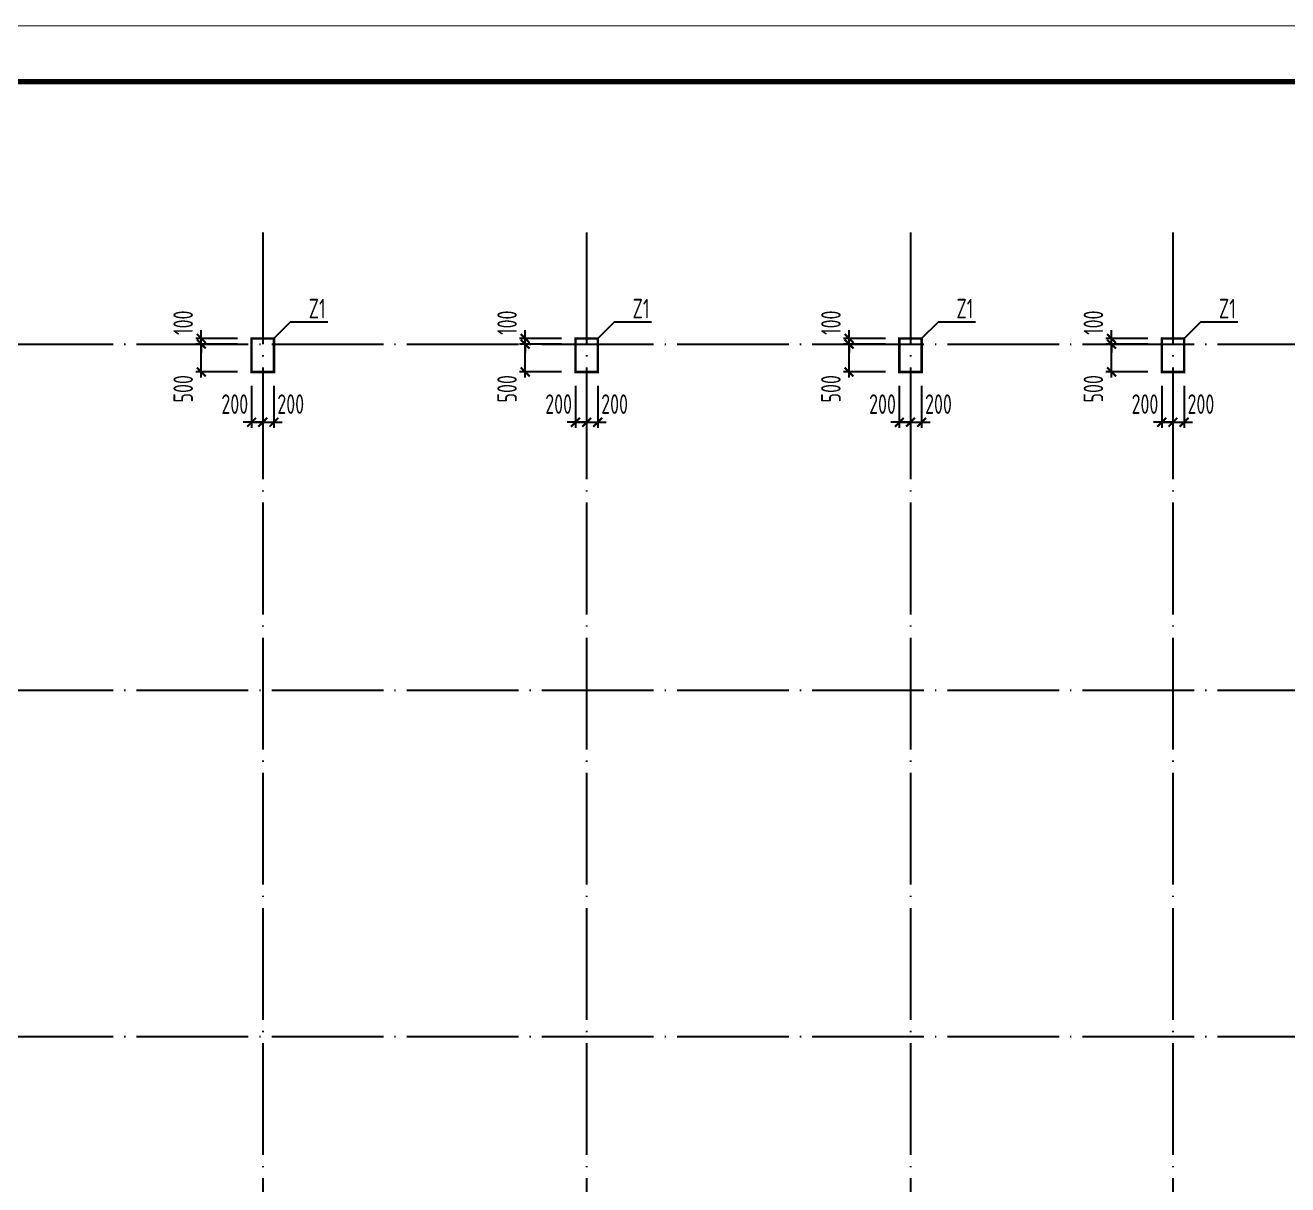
# Model space of a CAD drawing. Extents: x 287065 to 1473467, y 284802 to 344222.
# Drawn here: x 807494 to 830103, y 306056 to 326822 of the extents above; entities that cross this region are included whole.
import ezdxf

# ---------------------------------------------------------------- set-up
doc = ezdxf.new("R2010")
doc.units = 0
doc.header["$LTSCALE"] = 1000
doc.linetypes.add('DOTE', pattern=[2.42, 2, -0.2, 0.02, -0.2])
doc.layers.get('0').update_dxf_attribs({"linetype": 'CONTINUOUS'})
doc.layers.get('DEFPOINTS').update_dxf_attribs({"linetype": 'CONTINUOUS'})
for name, color, linetype in [('AXIS', 8, 'DOTE'), ('COLU', 7, 'CONTINUOUS'), ('DIM', 3, 'CONTINUOUS'), ('FRAME', 3, 'CONTINUOUS'), ('TEXT', 7, 'CONTINUOUS'), ('TK', 211, 'CONTINUOUS')]:
    doc.layers.add(name, color=color, linetype=linetype)
doc.styles.add('TSSD_Dimension', font='tssdeng.shx', dxfattribs={"width": 0.7, "bigfont": 'hztxt.shx'})
doc.styles.add('TSSD_Rein', font='tssdeng.shx', dxfattribs={"width": 0.7, "bigfont": 'hztxt.shx'})
doc.dimstyles.new('TSSD_100_100', dxfattribs={"dimtxt": 350, "dimasz": 150, "dimexe": 100, "dimexo": 250, "dimgap": 150, "dimtad": 1, "dimdec": 0, "dimzin": 0, "dimdsep": 46, "dimtxsty": 'TSSD_Dimension', "dimblk": 'ARCHTICK', "dimcen": 0, "dimdle": 100, "dimclrd": 3, "dimclre": 3, "dimclrt": 7, "dimadec": 0, "dimazin": 0, "dimtfac": 1, "dimtdec": 0, "dimtix": 1, "dimtmove": 2, "dimatfit": 3, "dimfxl": 100, "dimtolj": 1, "dimtzin": 0, "dimarcsym": 0})

# ---------------------------------------------------------------- blocks, each defined once
blk = doc.blocks.new('TK-A2+(891X420)')
at = {"layer": 'FRAME'}
for points in [[(626537, 392605, 20, 20, 0), (626537, 350605, 20, 20, 0), (715637, 350605, 20, 20, 0), (715637, 392605, 20, 20, 0)], [(629037, 391605, 100, 100, 0), (629037, 351605, 100, 100, 0), (714637, 351605, 100, 100, 0), (714637, 391605, 100, 100, 0)]]:
    blk.add_lwpolyline(points, format="xyseb", close=True, dxfattribs=at)
blk = doc.blocks.new('_ARCHTICK')
at = {"color": 0}
blk.add_lwpolyline([(-0.53, -0.53, 0.25, 0.25, 0), (0.53, 0.53, 0.5, 0.5, 0)], format="xyseb", dxfattribs=at)
blk = doc.blocks.new('*D213')
at = {"layer": 'DEFPOINTS', "color": 0}
for p in [(811547, 320612), (811747, 320612), (811747, 319712)]:
    blk.add_point(p, dxfattribs=at)
at = {"layer": 'DIM', "color": 3, "lineweight": -2}
for p, q in [((811547, 320362), (811547, 319612)), ((811747, 320362), (811747, 319612)), ((811547, 319712), (811397, 319712)), ((811547, 319712), (811747, 319712)), ((811747, 319712), (811897, 319712))]:
    blk.add_line(p, q, dxfattribs=at)
at = {"layer": 'DIM', "color": 3, "lineweight": -2, "xscale": 150, "yscale": 150, "zscale": 150}
blk.add_blockref('_ARCHTICK', (811547, 319712), dxfattribs=at)
at = {"layer": 'DIM', "color": 3, "lineweight": -2, "xscale": 150, "yscale": 150, "zscale": 150, "rotation": 180}
blk.add_blockref('_ARCHTICK', (811747, 319712), dxfattribs=at)
at = {"layer": 'DIM', "color": 7, "insert": (811246, 320037), "char_height": 350, "attachment_point": 5, "style": 'TSSD_Dimension'}
blk.add_mtext('\\A1;200', dxfattribs=at)
blk = doc.blocks.new('*D214')
at = {"layer": 'DEFPOINTS', "color": 0}
for p in [(811747, 320612), (811947, 320612), (811947, 319712)]:
    blk.add_point(p, dxfattribs=at)
at = {"layer": 'DIM', "color": 3, "lineweight": -2}
for p, q in [((811747, 320362), (811747, 319612)), ((811947, 320362), (811947, 319612)), ((811747, 319712), (811597, 319712)), ((811747, 319712), (811947, 319712)), ((811947, 319712), (812097, 319712))]:
    blk.add_line(p, q, dxfattribs=at)
at = {"layer": 'DIM', "color": 3, "lineweight": -2, "xscale": 150, "yscale": 150, "zscale": 150}
blk.add_blockref('_ARCHTICK', (811747, 319712), dxfattribs=at)
at = {"layer": 'DIM', "color": 3, "lineweight": -2, "xscale": 150, "yscale": 150, "zscale": 150, "rotation": 180}
blk.add_blockref('_ARCHTICK', (811947, 319712), dxfattribs=at)
at = {"layer": 'DIM', "color": 7, "insert": (812248, 320037), "char_height": 350, "attachment_point": 5, "style": 'TSSD_Dimension'}
blk.add_mtext('\\A1;200', dxfattribs=at)
blk = doc.blocks.new('*D215')
at = {"layer": 'DEFPOINTS', "color": 0}
for p in [(810647, 321112), (811547, 321112), (811547, 320612)]:
    blk.add_point(p, dxfattribs=at)
at = {"layer": 'DIM', "color": 3, "lineweight": -2}
for p, q in [((811297, 321112), (810547, 321112)), ((810647, 320512), (810647, 321212)), ((811297, 320612), (810547, 320612))]:
    blk.add_line(p, q, dxfattribs=at)
at = {"layer": 'DIM', "color": 3, "lineweight": -2, "xscale": 150, "yscale": 150, "zscale": 150}
for p, rotation in [((810647, 321112), 90), ((810647, 320612), 270)]:
    blk.add_blockref('_ARCHTICK', p, dxfattribs=dict(at, rotation=rotation))
at = {"layer": 'DIM', "color": 7, "insert": (810322, 320311), "char_height": 350, "attachment_point": 5, "rotation": 90, "style": 'TSSD_Dimension'}
blk.add_mtext('\\A1;500', dxfattribs=at)
blk = doc.blocks.new('*D216')
at = {"layer": 'DEFPOINTS', "color": 0}
for p in [(810647, 321212), (811547, 321212), (811547, 321112)]:
    blk.add_point(p, dxfattribs=at)
at = {"layer": 'DIM', "color": 3, "lineweight": -2}
for p, q in [((810647, 321212), (810647, 321362)), ((811297, 321212), (810547, 321212)), ((811297, 321112), (810547, 321112)), ((810647, 321112), (810647, 321212)), ((810647, 321112), (810647, 320962))]:
    blk.add_line(p, q, dxfattribs=at)
at = {"layer": 'DIM', "color": 3, "lineweight": -2, "xscale": 150, "yscale": 150, "zscale": 150}
for p, rotation in [((810647, 321212), 270), ((810647, 321112), 90)]:
    blk.add_blockref('_ARCHTICK', p, dxfattribs=dict(at, rotation=rotation))
at = {"layer": 'DIM', "color": 7, "insert": (810322, 321494), "char_height": 350, "attachment_point": 5, "rotation": 90, "style": 'TSSD_Dimension'}
blk.add_mtext('\\A1;100', dxfattribs=at)
blk = doc.blocks.new('*D221')
at = {"layer": 'DEFPOINTS', "color": 0}
for p in [(817347, 320612), (817547, 320612), (817547, 319712)]:
    blk.add_point(p, dxfattribs=at)
at = {"layer": 'DIM', "color": 3, "lineweight": -2}
for p, q in [((817347, 320362), (817347, 319612)), ((817547, 320362), (817547, 319612)), ((817347, 319712), (817197, 319712)), ((817347, 319712), (817547, 319712)), ((817547, 319712), (817697, 319712))]:
    blk.add_line(p, q, dxfattribs=at)
at = {"layer": 'DIM', "color": 3, "lineweight": -2, "xscale": 150, "yscale": 150, "zscale": 150}
blk.add_blockref('_ARCHTICK', (817347, 319712), dxfattribs=at)
at = {"layer": 'DIM', "color": 3, "lineweight": -2, "xscale": 150, "yscale": 150, "zscale": 150, "rotation": 180}
blk.add_blockref('_ARCHTICK', (817547, 319712), dxfattribs=at)
at = {"layer": 'DIM', "color": 7, "insert": (817046, 320037), "char_height": 350, "attachment_point": 5, "style": 'TSSD_Dimension'}
blk.add_mtext('\\A1;200', dxfattribs=at)
blk = doc.blocks.new('*D222')
at = {"layer": 'DEFPOINTS', "color": 0}
for p in [(817547, 320612), (817747, 320612), (817747, 319712)]:
    blk.add_point(p, dxfattribs=at)
at = {"layer": 'DIM', "color": 3, "lineweight": -2}
for p, q in [((817547, 320362), (817547, 319612)), ((817747, 320362), (817747, 319612)), ((817547, 319712), (817397, 319712)), ((817547, 319712), (817747, 319712)), ((817747, 319712), (817897, 319712))]:
    blk.add_line(p, q, dxfattribs=at)
at = {"layer": 'DIM', "color": 3, "lineweight": -2, "xscale": 150, "yscale": 150, "zscale": 150}
blk.add_blockref('_ARCHTICK', (817547, 319712), dxfattribs=at)
at = {"layer": 'DIM', "color": 3, "lineweight": -2, "xscale": 150, "yscale": 150, "zscale": 150, "rotation": 180}
blk.add_blockref('_ARCHTICK', (817747, 319712), dxfattribs=at)
at = {"layer": 'DIM', "color": 7, "insert": (818048, 320037), "char_height": 350, "attachment_point": 5, "style": 'TSSD_Dimension'}
blk.add_mtext('\\A1;200', dxfattribs=at)
blk = doc.blocks.new('*D223')
at = {"layer": 'DEFPOINTS', "color": 0}
for p in [(816447, 321112), (817347, 321112), (817347, 320612)]:
    blk.add_point(p, dxfattribs=at)
at = {"layer": 'DIM', "color": 3, "lineweight": -2}
for p, q in [((817097, 321112), (816347, 321112)), ((816447, 320512), (816447, 321212)), ((817097, 320612), (816347, 320612))]:
    blk.add_line(p, q, dxfattribs=at)
at = {"layer": 'DIM', "color": 3, "lineweight": -2, "xscale": 150, "yscale": 150, "zscale": 150}
for p, rotation in [((816447, 321112), 90), ((816447, 320612), 270)]:
    blk.add_blockref('_ARCHTICK', p, dxfattribs=dict(at, rotation=rotation))
at = {"layer": 'DIM', "color": 7, "insert": (816122, 320311), "char_height": 350, "attachment_point": 5, "rotation": 90, "style": 'TSSD_Dimension'}
blk.add_mtext('\\A1;500', dxfattribs=at)
blk = doc.blocks.new('*D224')
at = {"layer": 'DEFPOINTS', "color": 0}
for p in [(816447, 321212), (817347, 321212), (817347, 321112)]:
    blk.add_point(p, dxfattribs=at)
at = {"layer": 'DIM', "color": 3, "lineweight": -2}
for p, q in [((816447, 321212), (816447, 321362)), ((817097, 321212), (816347, 321212)), ((817097, 321112), (816347, 321112)), ((816447, 321112), (816447, 321212)), ((816447, 321112), (816447, 320962))]:
    blk.add_line(p, q, dxfattribs=at)
at = {"layer": 'DIM', "color": 3, "lineweight": -2, "xscale": 150, "yscale": 150, "zscale": 150}
for p, rotation in [((816447, 321212), 270), ((816447, 321112), 90)]:
    blk.add_blockref('_ARCHTICK', p, dxfattribs=dict(at, rotation=rotation))
at = {"layer": 'DIM', "color": 7, "insert": (816122, 321494), "char_height": 350, "attachment_point": 5, "rotation": 90, "style": 'TSSD_Dimension'}
blk.add_mtext('\\A1;100', dxfattribs=at)
blk = doc.blocks.new('*D229')
at = {"layer": 'DEFPOINTS', "color": 0}
for p in [(823147, 320612), (823347, 320612), (823347, 319712)]:
    blk.add_point(p, dxfattribs=at)
at = {"layer": 'DIM', "color": 3, "lineweight": -2}
for p, q in [((823147, 320362), (823147, 319612)), ((823347, 320362), (823347, 319612)), ((823147, 319712), (822997, 319712)), ((823147, 319712), (823347, 319712)), ((823347, 319712), (823497, 319712))]:
    blk.add_line(p, q, dxfattribs=at)
at = {"layer": 'DIM', "color": 3, "lineweight": -2, "xscale": 150, "yscale": 150, "zscale": 150}
blk.add_blockref('_ARCHTICK', (823147, 319712), dxfattribs=at)
at = {"layer": 'DIM', "color": 3, "lineweight": -2, "xscale": 150, "yscale": 150, "zscale": 150, "rotation": 180}
blk.add_blockref('_ARCHTICK', (823347, 319712), dxfattribs=at)
at = {"layer": 'DIM', "color": 7, "insert": (822846, 320037), "char_height": 350, "attachment_point": 5, "style": 'TSSD_Dimension'}
blk.add_mtext('\\A1;200', dxfattribs=at)
blk = doc.blocks.new('*D230')
at = {"layer": 'DEFPOINTS', "color": 0}
for p in [(823347, 320612), (823547, 320612), (823547, 319712)]:
    blk.add_point(p, dxfattribs=at)
at = {"layer": 'DIM', "color": 3, "lineweight": -2}
for p, q in [((823347, 320362), (823347, 319612)), ((823547, 320362), (823547, 319612)), ((823347, 319712), (823197, 319712)), ((823347, 319712), (823547, 319712)), ((823547, 319712), (823697, 319712))]:
    blk.add_line(p, q, dxfattribs=at)
at = {"layer": 'DIM', "color": 3, "lineweight": -2, "xscale": 150, "yscale": 150, "zscale": 150}
blk.add_blockref('_ARCHTICK', (823347, 319712), dxfattribs=at)
at = {"layer": 'DIM', "color": 3, "lineweight": -2, "xscale": 150, "yscale": 150, "zscale": 150, "rotation": 180}
blk.add_blockref('_ARCHTICK', (823547, 319712), dxfattribs=at)
at = {"layer": 'DIM', "color": 7, "insert": (823848, 320037), "char_height": 350, "attachment_point": 5, "style": 'TSSD_Dimension'}
blk.add_mtext('\\A1;200', dxfattribs=at)
blk = doc.blocks.new('*D231')
at = {"layer": 'DEFPOINTS', "color": 0}
for p in [(822247, 321112), (823147, 321112), (823147, 320612)]:
    blk.add_point(p, dxfattribs=at)
at = {"layer": 'DIM', "color": 3, "lineweight": -2}
for p, q in [((822897, 321112), (822147, 321112)), ((822247, 320512), (822247, 321212)), ((822897, 320612), (822147, 320612))]:
    blk.add_line(p, q, dxfattribs=at)
at = {"layer": 'DIM', "color": 3, "lineweight": -2, "xscale": 150, "yscale": 150, "zscale": 150}
for p, rotation in [((822247, 321112), 90), ((822247, 320612), 270)]:
    blk.add_blockref('_ARCHTICK', p, dxfattribs=dict(at, rotation=rotation))
at = {"layer": 'DIM', "color": 7, "insert": (821922, 320311), "char_height": 350, "attachment_point": 5, "rotation": 90, "style": 'TSSD_Dimension'}
blk.add_mtext('\\A1;500', dxfattribs=at)
blk = doc.blocks.new('*D232')
at = {"layer": 'DEFPOINTS', "color": 0}
for p in [(822247, 321212), (823147, 321212), (823147, 321112)]:
    blk.add_point(p, dxfattribs=at)
at = {"layer": 'DIM', "color": 3, "lineweight": -2}
for p, q in [((822247, 321212), (822247, 321362)), ((822897, 321212), (822147, 321212)), ((822897, 321112), (822147, 321112)), ((822247, 321112), (822247, 321212)), ((822247, 321112), (822247, 320962))]:
    blk.add_line(p, q, dxfattribs=at)
at = {"layer": 'DIM', "color": 3, "lineweight": -2, "xscale": 150, "yscale": 150, "zscale": 150}
for p, rotation in [((822247, 321212), 270), ((822247, 321112), 90)]:
    blk.add_blockref('_ARCHTICK', p, dxfattribs=dict(at, rotation=rotation))
at = {"layer": 'DIM', "color": 7, "insert": (821922, 321494), "char_height": 350, "attachment_point": 5, "rotation": 90, "style": 'TSSD_Dimension'}
blk.add_mtext('\\A1;100', dxfattribs=at)
blk = doc.blocks.new('*D237')
at = {"layer": 'DEFPOINTS', "color": 0}
for p in [(827847, 320612), (828047, 320612), (828047, 319712)]:
    blk.add_point(p, dxfattribs=at)
at = {"layer": 'DIM', "color": 3, "lineweight": -2}
for p, q in [((827847, 320362), (827847, 319612)), ((828047, 320362), (828047, 319612)), ((827847, 319712), (827697, 319712)), ((827847, 319712), (828047, 319712)), ((828047, 319712), (828197, 319712))]:
    blk.add_line(p, q, dxfattribs=at)
at = {"layer": 'DIM', "color": 3, "lineweight": -2, "xscale": 150, "yscale": 150, "zscale": 150}
blk.add_blockref('_ARCHTICK', (827847, 319712), dxfattribs=at)
at = {"layer": 'DIM', "color": 3, "lineweight": -2, "xscale": 150, "yscale": 150, "zscale": 150, "rotation": 180}
blk.add_blockref('_ARCHTICK', (828047, 319712), dxfattribs=at)
at = {"layer": 'DIM', "color": 7, "insert": (827546, 320037), "char_height": 350, "attachment_point": 5, "style": 'TSSD_Dimension'}
blk.add_mtext('\\A1;200', dxfattribs=at)
blk = doc.blocks.new('*D238')
at = {"layer": 'DEFPOINTS', "color": 0}
for p in [(828047, 320612), (828247, 320612), (828247, 319712)]:
    blk.add_point(p, dxfattribs=at)
at = {"layer": 'DIM', "color": 3, "lineweight": -2}
for p, q in [((828047, 320362), (828047, 319612)), ((828247, 320362), (828247, 319612)), ((828047, 319712), (827897, 319712)), ((828047, 319712), (828247, 319712)), ((828247, 319712), (828397, 319712))]:
    blk.add_line(p, q, dxfattribs=at)
at = {"layer": 'DIM', "color": 3, "lineweight": -2, "xscale": 150, "yscale": 150, "zscale": 150}
blk.add_blockref('_ARCHTICK', (828047, 319712), dxfattribs=at)
at = {"layer": 'DIM', "color": 3, "lineweight": -2, "xscale": 150, "yscale": 150, "zscale": 150, "rotation": 180}
blk.add_blockref('_ARCHTICK', (828247, 319712), dxfattribs=at)
at = {"layer": 'DIM', "color": 7, "insert": (828548, 320037), "char_height": 350, "attachment_point": 5, "style": 'TSSD_Dimension'}
blk.add_mtext('\\A1;200', dxfattribs=at)
blk = doc.blocks.new('*D239')
at = {"layer": 'DEFPOINTS', "color": 0}
for p in [(826947, 321112), (827847, 321112), (827847, 320612)]:
    blk.add_point(p, dxfattribs=at)
at = {"layer": 'DIM', "color": 3, "lineweight": -2}
for p, q in [((827597, 321112), (826847, 321112)), ((826947, 320512), (826947, 321212)), ((827597, 320612), (826847, 320612))]:
    blk.add_line(p, q, dxfattribs=at)
at = {"layer": 'DIM', "color": 3, "lineweight": -2, "xscale": 150, "yscale": 150, "zscale": 150}
for p, rotation in [((826947, 321112), 90), ((826947, 320612), 270)]:
    blk.add_blockref('_ARCHTICK', p, dxfattribs=dict(at, rotation=rotation))
at = {"layer": 'DIM', "color": 7, "insert": (826622, 320311), "char_height": 350, "attachment_point": 5, "rotation": 90, "style": 'TSSD_Dimension'}
blk.add_mtext('\\A1;500', dxfattribs=at)
blk = doc.blocks.new('*D240')
at = {"layer": 'DEFPOINTS', "color": 0}
for p in [(826947, 321212), (827847, 321212), (827847, 321112)]:
    blk.add_point(p, dxfattribs=at)
at = {"layer": 'DIM', "color": 3, "lineweight": -2}
for p, q in [((826947, 321212), (826947, 321362)), ((827597, 321212), (826847, 321212)), ((827597, 321112), (826847, 321112)), ((826947, 321112), (826947, 321212)), ((826947, 321112), (826947, 320962))]:
    blk.add_line(p, q, dxfattribs=at)
at = {"layer": 'DIM', "color": 3, "lineweight": -2, "xscale": 150, "yscale": 150, "zscale": 150}
for p, rotation in [((826947, 321212), 270), ((826947, 321112), 90)]:
    blk.add_blockref('_ARCHTICK', p, dxfattribs=dict(at, rotation=rotation))
at = {"layer": 'DIM', "color": 7, "insert": (826622, 321494), "char_height": 350, "attachment_point": 5, "rotation": 90, "style": 'TSSD_Dimension'}
blk.add_mtext('\\A1;100', dxfattribs=at)

msp = doc.modelspace()

# ---------------------------------------------------------------- linework, layer by layer
at = {"layer": 'AXIS'}
for p, q in [((811746.971, 323111.708), (811746.971, 294311.708)), ((817546.971, 323111.708), (817546.971, 294311.708)), ((823346.971, 323111.708), (823346.971, 294311.708)), ((828046.971, 323111.708), (828046.971, 294311.708)), ((792546.971, 321111.708), (858846.971, 321111.708)), ((792546.971, 314911.708), (858846.971, 314911.708)), ((792546.971, 308711.708), (858846.971, 308711.708))]:
    msp.add_line(p, q, dxfattribs=at)
at = {"layer": 'COLU', "ltscale": 0.01, "const_width": 45}
for points in [[(811946.971, 321211.708), (811946.971, 320611.708), (811546.971, 320611.708), (811546.971, 321211.708)], [(817746.971, 321211.708), (817746.971, 320611.708), (817346.971, 320611.708), (817346.971, 321211.708)], [(823546.971, 321211.708), (823546.971, 320611.708), (823146.971, 320611.708), (823146.971, 321211.708)], [(828246.971, 321211.708), (828246.971, 320611.708), (827846.971, 320611.708), (827846.971, 321211.708)]]:
    msp.add_lwpolyline(points, close=True, dxfattribs=at)
at = {"layer": 'TEXT'}
for points in [[(811946.971, 321211.708), (812246.971, 321512.129), (812911.835, 321512.129)], [(817746.971, 321211.708), (818046.971, 321512.129), (818711.835, 321512.129)], [(823546.971, 321211.708), (823846.971, 321512.129), (824511.835, 321512.129)], [(828246.971, 321211.708), (828546.971, 321512.129), (829211.835, 321512.129)]]:
    msp.add_lwpolyline(points, dxfattribs=at)

# ---------------------------------------------------------------- block references
at = {"layer": 'TK'}
msp.add_blockref('TK-A2+(891X420)', (158510, -65793.134), dxfattribs=at)

# ---------------------------------------------------------------- texts
at = {"layer": 'TEXT', "style": 'TSSD_Rein', "width": 0.7}
for p in [(812570.943, 321572.129), (818370.943, 321572.129), (824170.943, 321572.129), (828870.943, 321572.129)]:
    msp.add_text('Z1', height=350, dxfattribs=at).set_placement(p)

# ---------------------------------------------------------------- dimensions: what is measured, and where the dimension line sits
at = {"layer": 'DIM'}
for base, p1, p2, picture, middle in [((810646.971, 321211.708), (811546.971, 321111.708), (811546.971, 321211.708), '*D216', (810321.971, 321493.952)), ((816446.971, 321211.708), (817346.971, 321111.708), (817346.971, 321211.708), '*D224', (816121.971, 321493.952)), ((822246.971, 321211.708), (823146.971, 321111.708), (823146.971, 321211.708), '*D232', (821921.971, 321493.952)), ((826946.971, 321211.708), (827846.971, 321111.708), (827846.971, 321211.708), '*D240', (826621.971, 321493.952)), ((810646.971, 321111.708), (811546.971, 320611.708), (811546.971, 321111.708), '*D215', (810321.971, 320310.618)), ((816446.971, 321111.708), (817346.971, 320611.708), (817346.971, 321111.708), '*D223', (816121.971, 320310.618)), ((822246.971, 321111.708), (823146.971, 320611.708), (823146.971, 321111.708), '*D231', (821921.971, 320310.618)), ((826946.971, 321111.708), (827846.971, 320611.708), (827846.971, 321111.708), '*D239', (826621.971, 320310.618))]:
    dim = msp.add_linear_dim(base=base, p1=p1, p2=p2, angle=90, dimstyle='TSSD_100_100', dxfattribs=at)
    dim.commit()
    dim.dimension.update_dxf_attribs({"geometry": picture, "text_midpoint": middle, "dimtype": 128})
for base, p1, p2, picture, middle in [((811746.971, 319711.708), (811546.971, 320611.708), (811746.971, 320611.708), '*D213', (811245.881, 320036.708)), ((811946.971, 319711.708), (811746.971, 320611.708), (811946.971, 320611.708), '*D214', (812248.061, 320036.708)), ((817546.971, 319711.708), (817346.971, 320611.708), (817546.971, 320611.708), '*D221', (817045.881, 320036.708)), ((817746.971, 319711.708), (817546.971, 320611.708), (817746.971, 320611.708), '*D222', (818048.061, 320036.708)), ((823346.971, 319711.708), (823146.971, 320611.708), (823346.971, 320611.708), '*D229', (822845.881, 320036.708)), ((823546.971, 319711.708), (823346.971, 320611.708), (823546.971, 320611.708), '*D230', (823848.061, 320036.708)), ((828046.971, 319711.708), (827846.971, 320611.708), (828046.971, 320611.708), '*D237', (827545.881, 320036.708)), ((828246.971, 319711.708), (828046.971, 320611.708), (828246.971, 320611.708), '*D238', (828548.061, 320036.708))]:
    dim = msp.add_linear_dim(base=base, p1=p1, p2=p2, dimstyle='TSSD_100_100', dxfattribs=at)
    dim.commit()
    dim.dimension.update_dxf_attribs({"geometry": picture, "text_midpoint": middle, "dimtype": 128})

doc.saveas('drawing.dxf')
